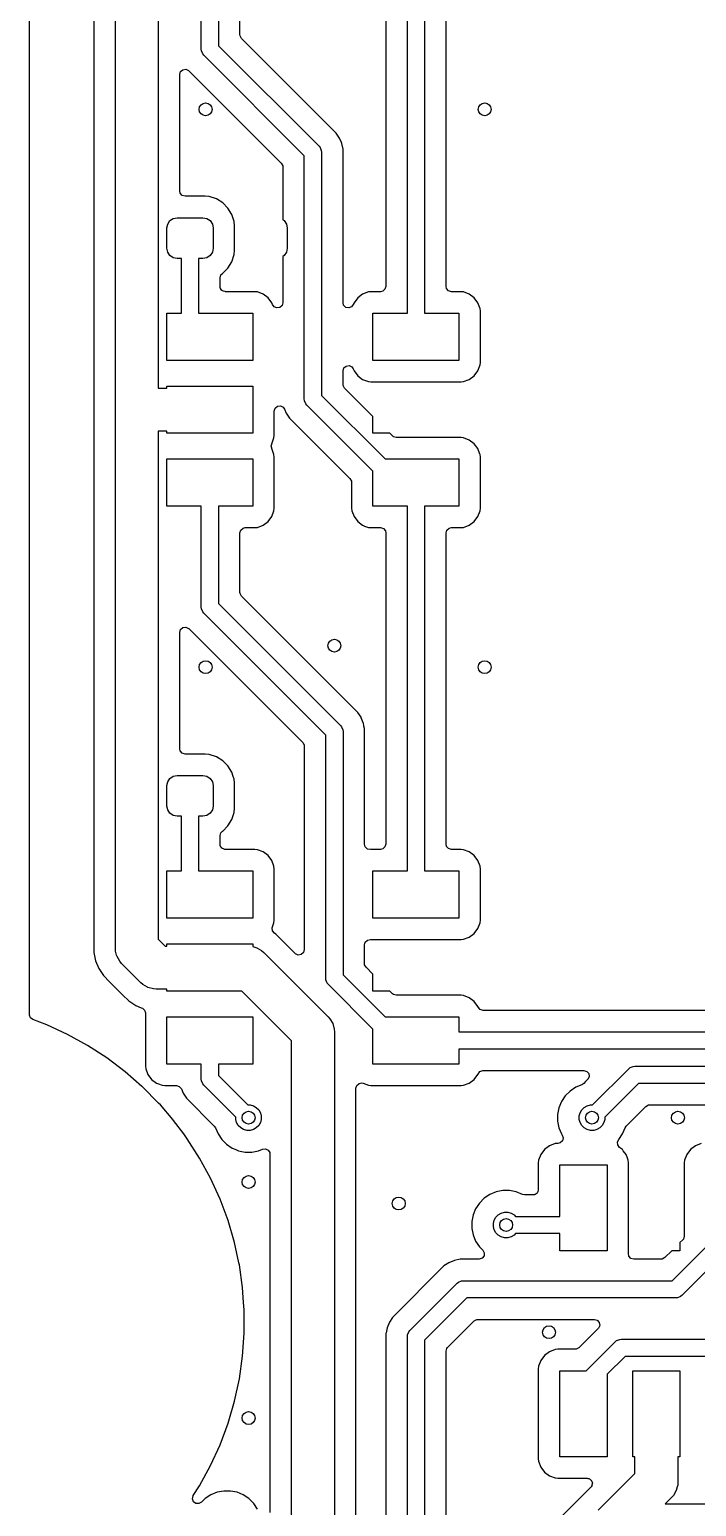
# Model space of a CAD drawing. Extents: x 4.07 to 6.96, y -6.23 to -1.21.
# Drawn here: x 4.071 to 4.682, y -3.821 to -2.466 of the extents above; entities that cross this region are included whole.
import ezdxf

# ---------------------------------------------------------------- set-up
doc = ezdxf.new("R2010")
doc.units = 0
doc.header["$MEASUREMENT"] = 0
doc.layers.add('BLACK', color=7, linetype='CONTINUOUS')

msp = doc.modelspace()

# ---------------------------------------------------------------- linework, layer by layer
at = {"layer": 'BLACK', "linetype": 'CONTINUOUS'}
for p, q in [((4.0709, -3.37), (4.0709, -1.2159)), ((4.1299, -2.2796), (4.1299, -2.8111)), ((4.1496, -2.815), (4.1496, -2.2835)), ((4.1889, -2.3031), (4.1889, -2.7953)), ((4.2283, -2.4843), (4.2283, -2.372)), ((4.2441, -2.372), (4.2441, -2.481)), ((4.4173, -2.7264), (4.4173, -2.372)), ((4.4331, -2.372), (4.4331, -2.7264)), ((4.2638, -2.4708), (4.2638, -2.3966)), ((4.3976, -2.3966), (4.3976, -2.7018)), ((4.4528, -2.5363), (4.4528, -2.3966)), ((4.2639, -2.4718), (4.2638, -2.4708)), ((4.2652, -2.4743), (4.2639, -2.4718)), ((4.3521, -2.5612), (4.2652, -2.4743)), ((4.2285, -2.4858), (4.2283, -2.4843)), ((4.2297, -2.4886), (4.2285, -2.4858)), ((4.2307, -2.4898), (4.2297, -2.4886)), ((4.3228, -2.582), (4.2307, -2.4898)), ((4.2441, -2.481), (4.3363, -2.5732)), ((4.2086, -2.5075), (4.2094, -2.5048)), ((4.2094, -2.5048), (4.2115, -2.503)), ((4.2115, -2.503), (4.2142, -2.5026)), ((4.2142, -2.5026), (4.2167, -2.5038)), ((4.2167, -2.5038), (4.217, -2.504)), ((4.217, -2.504), (4.3017, -2.5887)), ((4.2086, -2.6142), (4.2086, -2.5075)), ((4.4528, -2.7018), (4.4528, -2.5363)), ((4.3363, -2.5732), (4.3373, -2.5744)), ((4.3373, -2.5744), (4.3384, -2.5772)), ((4.354, -2.564), (4.3521, -2.5612)), ((4.3521, -2.5612), (4.3521, -2.5612)), ((4.3551, -2.5657), (4.354, -2.564)), ((4.3568, -2.5697), (4.3551, -2.5657)), ((4.3551, -2.5657), (4.3551, -2.5657)), ((4.3572, -2.5707), (4.3568, -2.5697)), ((4.3583, -2.576), (4.3572, -2.5707)), ((4.3572, -2.5707), (4.3572, -2.5707)), ((4.3572, -2.5707), (4.3572, -2.5707)), ((4.3228, -2.8051), (4.3228, -2.582)), ((4.3384, -2.5772), (4.3386, -2.5787)), ((4.3386, -2.5787), (4.3386, -2.8019)), ((4.3583, -2.7168), (4.3583, -2.576)), ((4.3017, -2.5887), (4.303, -2.5911)), ((4.303, -2.5911), (4.3031, -2.5922)), ((4.3031, -2.5922), (4.3031, -2.6407)), ((4.2091, -2.6162), (4.2086, -2.6142)), ((4.2109, -2.6183), (4.2091, -2.6162)), ((4.2135, -2.6191), (4.2109, -2.6183)), ((4.2318, -2.6191), (4.2135, -2.6191)), ((4.2357, -2.6195), (4.2318, -2.6191)), ((4.2318, -2.6191), (4.2318, -2.6191)), ((4.2422, -2.6216), (4.2357, -2.6195)), ((4.2357, -2.6195), (4.2357, -2.6195)), ((4.248, -2.6252), (4.2422, -2.6216)), ((4.2528, -2.63), (4.248, -2.6252)), ((4.1976, -2.6446), (4.1996, -2.6415)), ((4.1996, -2.6415), (4.2026, -2.6395)), ((4.2026, -2.6395), (4.2062, -2.6388)), ((4.2062, -2.6388), (4.2298, -2.6388)), ((4.2298, -2.6388), (4.2334, -2.6395)), ((4.2334, -2.6395), (4.2364, -2.6415)), ((4.2364, -2.6415), (4.2385, -2.6446)), ((4.2563, -2.6358), (4.2528, -2.63)), ((4.2585, -2.6422), (4.2563, -2.6358)), ((4.2589, -2.6462), (4.2585, -2.6422)), ((4.3031, -2.6407), (4.3043, -2.6415)), ((4.3043, -2.6415), (4.3064, -2.6446)), ((4.1969, -2.6481), (4.1976, -2.6446)), ((4.1969, -2.6668), (4.1969, -2.6481)), ((4.2385, -2.6446), (4.2392, -2.6481)), ((4.2392, -2.6481), (4.2392, -2.6668)), ((4.2589, -2.6688), (4.2589, -2.6462)), ((4.3064, -2.6446), (4.3071, -2.6481)), ((4.3071, -2.6481), (4.3071, -2.6668)), ((4.1976, -2.6704), (4.1969, -2.6668)), ((4.2392, -2.6668), (4.2385, -2.6704)), ((4.2585, -2.6727), (4.2589, -2.6688)), ((4.3071, -2.6668), (4.3064, -2.6704)), ((4.1996, -2.6734), (4.1976, -2.6704)), ((4.2026, -2.6755), (4.1996, -2.6734)), ((4.2062, -2.6762), (4.2026, -2.6755)), ((4.2101, -2.6762), (4.2062, -2.6762)), ((4.2101, -2.7264), (4.2101, -2.6762)), ((4.2298, -2.6762), (4.2259, -2.6762)), ((4.2259, -2.6762), (4.2259, -2.7264)), ((4.2334, -2.6755), (4.2298, -2.6762)), ((4.2364, -2.6734), (4.2334, -2.6755)), ((4.2385, -2.6704), (4.2364, -2.6734)), ((4.2528, -2.685), (4.2563, -2.6792)), ((4.2563, -2.6792), (4.2585, -2.6727)), ((4.3043, -2.6734), (4.3031, -2.6743)), ((4.3031, -2.6743), (4.3031, -2.7168)), ((4.3064, -2.6704), (4.3043, -2.6734)), ((4.2456, -2.694), (4.2464, -2.6913)), ((4.2456, -2.7018), (4.2456, -2.694)), ((4.2464, -2.6913), (4.2478, -2.69)), ((4.2477, -2.69), (4.2479, -2.6899)), ((4.2478, -2.69), (4.2477, -2.69)), ((4.2479, -2.6899), (4.2479, -2.6898)), ((4.2479, -2.6898), (4.248, -2.6898)), ((4.248, -2.6898), (4.2528, -2.685)), ((4.2458, -2.7032), (4.2456, -2.7018)), ((4.2459, -2.7034), (4.2458, -2.7032)), ((4.246, -2.7038), (4.2459, -2.7034)), ((4.2467, -2.7046), (4.246, -2.7038)), ((4.2473, -2.7055), (4.2467, -2.7046)), ((4.2476, -2.7056), (4.2473, -2.7055)), ((4.2478, -2.7059), (4.2476, -2.7056)), ((4.2488, -2.7062), (4.2478, -2.7059)), ((4.2498, -2.7066), (4.2488, -2.7062)), ((4.2501, -2.7066), (4.2498, -2.7066)), ((4.2505, -2.7067), (4.2501, -2.7066)), ((4.2775, -2.7067), (4.2505, -2.7067)), ((4.2798, -2.7069), (4.2775, -2.7067)), ((4.2775, -2.7067), (4.2775, -2.7067)), ((4.2775, -2.7067), (4.2775, -2.7067)), ((4.2775, -2.7067), (4.2775, -2.7067)), ((4.2851, -2.7089), (4.2798, -2.7069)), ((4.2798, -2.7069), (4.2798, -2.7069)), ((4.2897, -2.7123), (4.2851, -2.7089)), ((4.2851, -2.7089), (4.2851, -2.7089)), ((4.3763, -2.7089), (4.3718, -2.7123)), ((4.3816, -2.7069), (4.3763, -2.7089)), ((4.3763, -2.7089), (4.3763, -2.7089)), ((4.3839, -2.7067), (4.3816, -2.7069)), ((4.3927, -2.7067), (4.3839, -2.7067)), ((4.3839, -2.7067), (4.3839, -2.7067)), ((4.3948, -2.7062), (4.3927, -2.7067)), ((4.3968, -2.7044), (4.3948, -2.7062)), ((4.3976, -2.7018), (4.3968, -2.7044)), ((4.4532, -2.7038), (4.4528, -2.7018)), ((4.455, -2.7059), (4.4532, -2.7038)), ((4.4577, -2.7067), (4.455, -2.7059)), ((4.4665, -2.7067), (4.4577, -2.7067)), ((4.4688, -2.7069), (4.4665, -2.7067)), ((4.4665, -2.7067), (4.4665, -2.7067)), ((4.4665, -2.7067), (4.4665, -2.7067)), ((4.4665, -2.7067), (4.4665, -2.7067)), ((4.4741, -2.7089), (4.4688, -2.7069)), ((4.4688, -2.7069), (4.4688, -2.7069)), ((4.4786, -2.7123), (4.4741, -2.7089)), ((4.4741, -2.7089), (4.4741, -2.7089)), ((4.2931, -2.7168), (4.2897, -2.7123)), ((4.2897, -2.7123), (4.2897, -2.7123)), ((4.2937, -2.7185), (4.2931, -2.7168)), ((4.2931, -2.7168), (4.2931, -2.7168)), ((4.2951, -2.7205), (4.2937, -2.7185)), ((4.2976, -2.7216), (4.2951, -2.7205)), ((4.3003, -2.7212), (4.2976, -2.7216)), ((4.3024, -2.7194), (4.3003, -2.7212)), ((4.3031, -2.7168), (4.3024, -2.7194)), ((4.3589, -2.7191), (4.3583, -2.7168)), ((4.3608, -2.7211), (4.3589, -2.7191)), ((4.3635, -2.7216), (4.3608, -2.7211)), ((4.3661, -2.7207), (4.3635, -2.7216)), ((4.3677, -2.7185), (4.3661, -2.7207)), ((4.3684, -2.7168), (4.3677, -2.7185)), ((4.3718, -2.7123), (4.3684, -2.7168)), ((4.3684, -2.7168), (4.3684, -2.7168)), ((4.3718, -2.7123), (4.3718, -2.7123)), ((4.482, -2.7168), (4.4786, -2.7123)), ((4.4786, -2.7123), (4.4786, -2.7123)), ((4.4838, -2.7216), (4.482, -2.7168)), ((4.482, -2.7168), (4.482, -2.7168)), ((4.484, -2.7221), (4.4838, -2.7216)), ((4.4843, -2.7245), (4.484, -2.7221)), ((4.1969, -2.7697), (4.1969, -2.7264)), ((4.1969, -2.7264), (4.2101, -2.7264)), ((4.2259, -2.7264), (4.2756, -2.7264)), ((4.2756, -2.7264), (4.2756, -2.7697)), ((4.3858, -2.7697), (4.3858, -2.7264)), ((4.3858, -2.7264), (4.4173, -2.7264)), ((4.4331, -2.7264), (4.4646, -2.7264)), ((4.4646, -2.7264), (4.4646, -2.7697)), ((4.4843, -2.7716), (4.4843, -2.7245)), ((4.2756, -2.7697), (4.1969, -2.7697)), ((4.3583, -2.7793), (4.3591, -2.7767)), ((4.3591, -2.7767), (4.3611, -2.7749)), ((4.3611, -2.7749), (4.3639, -2.7745)), ((4.3639, -2.7745), (4.3664, -2.7756)), ((4.3664, -2.7756), (4.3677, -2.7776)), ((4.3677, -2.7776), (4.3684, -2.7792)), ((4.4646, -2.7697), (4.3858, -2.7697)), ((4.482, -2.7792), (4.484, -2.7739)), ((4.484, -2.7739), (4.4843, -2.7716)), ((4.3583, -2.7917), (4.3583, -2.7793)), ((4.3684, -2.7792), (4.3684, -2.7792)), ((4.3684, -2.7792), (4.3718, -2.7838)), ((4.3718, -2.7838), (4.3718, -2.7838)), ((4.3718, -2.7838), (4.3763, -2.7872)), ((4.3763, -2.7872), (4.3763, -2.7872)), ((4.3763, -2.7872), (4.3816, -2.7891)), ((4.3816, -2.7891), (4.3816, -2.7891)), ((4.3816, -2.7891), (4.3819, -2.7892)), ((4.3819, -2.7892), (4.3839, -2.7894)), ((4.3839, -2.7894), (4.4665, -2.7894)), ((4.4665, -2.7894), (4.4688, -2.7891)), ((4.4688, -2.7891), (4.4741, -2.7872)), ((4.4741, -2.7872), (4.4786, -2.7838)), ((4.4786, -2.7838), (4.482, -2.7792)), ((4.1889, -2.7953), (4.1969, -2.7953)), ((4.1969, -2.7953), (4.1969, -2.7933)), ((4.1969, -2.7933), (4.2756, -2.7933)), ((4.2756, -2.7933), (4.2756, -2.8366)), ((4.3386, -2.8019), (4.397, -2.8602)), ((4.3584, -2.7927), (4.3583, -2.7917)), ((4.3597, -2.7951), (4.3584, -2.7927)), ((4.3858, -2.8212), (4.3597, -2.7951)), ((4.1299, -2.8111), (4.1299, -3.313)), ((4.1496, -3.3091), (4.1496, -2.815)), ((4.2953, -2.8162), (4.2961, -2.8136)), ((4.2953, -2.8385), (4.2953, -2.8162)), ((4.2961, -2.8136), (4.2981, -2.8118)), ((4.2981, -2.8118), (4.3009, -2.8114)), ((4.3009, -2.8114), (4.3034, -2.8125)), ((4.3034, -2.8125), (4.3047, -2.8144)), ((4.3047, -2.8144), (4.3063, -2.8182)), ((4.3063, -2.8182), (4.3093, -2.8227)), ((4.323, -2.8067), (4.3228, -2.8051)), ((4.3242, -2.8095), (4.323, -2.8067)), ((4.3251, -2.8107), (4.3242, -2.8095)), ((4.3858, -2.8714), (4.3251, -2.8107)), ((4.3093, -2.8227), (4.3093, -2.8227)), ((4.3093, -2.8227), (4.3647, -2.8781)), ((4.3858, -2.8366), (4.3858, -2.8212)), ((4.1969, -2.8346), (4.1889, -2.8346)), ((4.1889, -2.8346), (4.1889, -3.3009)), ((4.1969, -2.8366), (4.1969, -2.8346)), ((4.2756, -2.8366), (4.1969, -2.8366)), ((4.2931, -2.8462), (4.295, -2.8408)), ((4.295, -2.8408), (4.2953, -2.8385)), ((4.4012, -2.8366), (4.3858, -2.8366)), ((4.4037, -2.8391), (4.4012, -2.8366)), ((4.4045, -2.8398), (4.4037, -2.8391)), ((4.4071, -2.8405), (4.4045, -2.8398)), ((4.4665, -2.8405), (4.4071, -2.8405)), ((4.4688, -2.8408), (4.4665, -2.8405)), ((4.4665, -2.8405), (4.4665, -2.8405)), ((4.4665, -2.8405), (4.4665, -2.8405)), ((4.4665, -2.8405), (4.4665, -2.8405)), ((4.4741, -2.8428), (4.4688, -2.8408)), ((4.4688, -2.8408), (4.4688, -2.8408)), ((4.4786, -2.8462), (4.4741, -2.8428)), ((4.4741, -2.8428), (4.4741, -2.8428)), ((4.2925, -2.8481), (4.293, -2.8465)), ((4.293, -2.8503), (4.2925, -2.8481)), ((4.2929, -2.8465), (4.2931, -2.8462)), ((4.293, -2.8465), (4.2929, -2.8465)), ((4.2929, -2.8504), (4.293, -2.8503)), ((4.2931, -2.8507), (4.2929, -2.8504)), ((4.2931, -2.8462), (4.2931, -2.8462)), ((4.295, -2.856), (4.2931, -2.8507)), ((4.2931, -2.8507), (4.2931, -2.8507)), ((4.2953, -2.8584), (4.295, -2.856)), ((4.2953, -2.9054), (4.2953, -2.8584)), ((4.482, -2.8507), (4.4786, -2.8462)), ((4.4786, -2.8462), (4.4786, -2.8462)), ((4.4839, -2.8558), (4.482, -2.8507)), ((4.482, -2.8507), (4.482, -2.8507)), ((4.484, -2.856), (4.4839, -2.8558)), ((4.4843, -2.8584), (4.484, -2.856)), ((4.4843, -2.9054), (4.4843, -2.8584)), ((4.1969, -2.9035), (4.1969, -2.8602)), ((4.1969, -2.8602), (4.2756, -2.8602)), ((4.2756, -2.8602), (4.2756, -2.9035)), ((4.3858, -2.9035), (4.3858, -2.8714)), ((4.397, -2.8602), (4.4646, -2.8602)), ((4.4646, -2.8602), (4.4646, -2.9035)), ((4.3647, -2.8781), (4.366, -2.8805)), ((4.366, -2.8805), (4.3661, -2.8816)), ((4.3661, -2.8816), (4.3661, -2.9054)), ((4.2283, -2.9035), (4.1969, -2.9035)), ((4.2283, -2.9961), (4.2283, -2.9035)), ((4.2756, -2.9035), (4.2441, -2.9035)), ((4.2441, -2.9035), (4.2441, -2.9928)), ((4.2897, -2.9176), (4.2931, -2.9131)), ((4.2931, -2.9131), (4.295, -2.9078)), ((4.295, -2.9078), (4.2953, -2.9054)), ((4.3661, -2.9054), (4.3661, -2.9054)), ((4.3661, -2.9054), (4.3664, -2.9078)), ((4.3664, -2.9078), (4.3684, -2.9131)), ((4.3684, -2.9131), (4.3684, -2.9131)), ((4.3684, -2.9131), (4.3718, -2.9176)), ((4.4173, -2.9035), (4.3858, -2.9035)), ((4.4173, -3.2382), (4.4173, -2.9035)), ((4.4646, -2.9035), (4.4331, -2.9035)), ((4.4331, -2.9035), (4.4331, -3.2382)), ((4.4786, -2.9176), (4.482, -2.9131)), ((4.482, -2.9131), (4.484, -2.9078)), ((4.484, -2.9078), (4.4843, -2.9054)), ((4.2638, -2.9281), (4.2646, -2.9255)), ((4.2646, -2.9255), (4.2667, -2.9237)), ((4.2667, -2.9237), (4.2687, -2.9232)), ((4.2687, -2.9232), (4.2775, -2.9232)), ((4.2775, -2.9232), (4.2798, -2.923)), ((4.2775, -2.9232), (4.2775, -2.9232)), ((4.2798, -2.923), (4.2851, -2.921)), ((4.2851, -2.921), (4.2897, -2.9176)), ((4.3718, -2.9176), (4.3718, -2.9176)), ((4.3718, -2.9176), (4.3763, -2.921)), ((4.3763, -2.921), (4.3763, -2.921)), ((4.3763, -2.921), (4.3781, -2.9217)), ((4.3781, -2.9217), (4.3816, -2.923)), ((4.3816, -2.923), (4.3839, -2.9232)), ((4.3839, -2.9232), (4.3927, -2.9232)), ((4.3927, -2.9232), (4.3954, -2.924)), ((4.3954, -2.924), (4.3972, -2.9261)), ((4.3972, -2.9261), (4.3976, -2.9281)), ((4.4528, -2.9281), (4.4536, -2.9255)), ((4.4536, -2.9255), (4.4556, -2.9237)), ((4.4556, -2.9237), (4.4577, -2.9232)), ((4.4577, -2.9232), (4.4665, -2.9232)), ((4.4665, -2.9232), (4.4688, -2.923)), ((4.4665, -2.9232), (4.4665, -2.9232)), ((4.4688, -2.923), (4.4741, -2.921)), ((4.4741, -2.921), (4.4786, -2.9176)), ((4.2638, -2.9826), (4.2638, -2.9281)), ((4.3976, -2.9281), (4.3976, -3.2136)), ((4.4528, -3.2136), (4.4528, -2.9281)), ((4.2441, -2.9928), (4.356, -3.1047)), ((4.2639, -2.9837), (4.2638, -2.9826)), ((4.2652, -2.9861), (4.2639, -2.9837)), ((4.368, -3.0888), (4.2652, -2.9861)), ((4.2285, -2.9976), (4.2283, -2.9961)), ((4.2297, -3.0004), (4.2285, -2.9976)), ((4.2307, -3.0016), (4.2297, -3.0004)), ((4.3425, -3.1135), (4.2307, -3.0016)), ((4.2086, -3.0193), (4.2094, -3.0166)), ((4.2086, -3.126), (4.2086, -3.0193)), ((4.2094, -3.0166), (4.2115, -3.0148)), ((4.2115, -3.0148), (4.2142, -3.0144)), ((4.2142, -3.0144), (4.2167, -3.0156)), ((4.2167, -3.0156), (4.217, -3.0158)), ((4.217, -3.0158), (4.3214, -3.1202)), ((4.3701, -3.0909), (4.368, -3.0888)), ((4.3718, -3.0927), (4.3701, -3.0909)), ((4.3719, -3.0928), (4.3718, -3.0927)), ((4.3748, -3.0972), (4.3719, -3.0928)), ((4.375, -3.0976), (4.3748, -3.0972)), ((4.3769, -3.1022), (4.375, -3.0976)), ((4.377, -3.1024), (4.3769, -3.1022)), ((4.3775, -3.1052), (4.377, -3.1024)), ((4.3425, -3.3366), (4.3425, -3.1135)), ((4.356, -3.1047), (4.3569, -3.1059)), ((4.3569, -3.1059), (4.3581, -3.1087)), ((4.3581, -3.1087), (4.3583, -3.1102)), ((4.3583, -3.1102), (4.3583, -3.3334)), ((4.378, -3.1075), (4.3775, -3.1052)), ((4.378, -3.2137), (4.378, -3.1075)), ((4.2091, -3.128), (4.2086, -3.126)), ((4.2109, -3.1301), (4.2091, -3.128)), ((4.2135, -3.1309), (4.2109, -3.1301)), ((4.3214, -3.1202), (4.3227, -3.1226)), ((4.3227, -3.1226), (4.3228, -3.1237)), ((4.3228, -3.1237), (4.3228, -3.3104)), ((4.2318, -3.1309), (4.2135, -3.1309)), ((4.2357, -3.1313), (4.2318, -3.1309)), ((4.2318, -3.1309), (4.2318, -3.1309)), ((4.2422, -3.1334), (4.2357, -3.1313)), ((4.2357, -3.1313), (4.2357, -3.1313)), ((4.248, -3.137), (4.2422, -3.1334)), ((4.2528, -3.1418), (4.248, -3.137)), ((4.2563, -3.1476), (4.2528, -3.1418)), ((4.1969, -3.1599), (4.1976, -3.1564)), ((4.1976, -3.1564), (4.1996, -3.1533)), ((4.1996, -3.1533), (4.2026, -3.1513)), ((4.2026, -3.1513), (4.2062, -3.1506)), ((4.2062, -3.1506), (4.2298, -3.1506)), ((4.2298, -3.1506), (4.2334, -3.1513)), ((4.2334, -3.1513), (4.2364, -3.1533)), ((4.2364, -3.1533), (4.2385, -3.1564)), ((4.2385, -3.1564), (4.2392, -3.1599)), ((4.2577, -3.1516), (4.2563, -3.1476)), ((4.2585, -3.154), (4.2577, -3.1516)), ((4.2588, -3.1574), (4.2585, -3.154)), ((4.1969, -3.1786), (4.1969, -3.1599)), ((4.2392, -3.1599), (4.2392, -3.1786)), ((4.2589, -3.158), (4.2588, -3.1574)), ((4.2589, -3.1806), (4.2589, -3.158)), ((4.1976, -3.1822), (4.1969, -3.1786)), ((4.1996, -3.1853), (4.1976, -3.1822)), ((4.2385, -3.1822), (4.2364, -3.1853)), ((4.2392, -3.1786), (4.2385, -3.1822)), ((4.2585, -3.1846), (4.2589, -3.1806)), ((4.2026, -3.1873), (4.1996, -3.1853)), ((4.2062, -3.188), (4.2026, -3.1873)), ((4.2101, -3.188), (4.2062, -3.188)), ((4.2101, -3.2382), (4.2101, -3.188)), ((4.2298, -3.188), (4.2259, -3.188)), ((4.2259, -3.188), (4.2259, -3.2382)), ((4.2334, -3.1873), (4.2298, -3.188)), ((4.2364, -3.1853), (4.2334, -3.1873)), ((4.248, -3.2016), (4.2528, -3.1968)), ((4.2528, -3.1968), (4.2563, -3.191)), ((4.2563, -3.191), (4.2585, -3.1846)), ((4.2456, -3.2058), (4.2464, -3.2031)), ((4.2456, -3.2136), (4.2456, -3.2058)), ((4.2464, -3.2031), (4.2478, -3.2018)), ((4.2477, -3.2018), (4.2479, -3.2017)), ((4.2478, -3.2018), (4.2477, -3.2018)), ((4.2479, -3.2017), (4.2479, -3.2016)), ((4.2479, -3.2016), (4.248, -3.2016)), ((4.2458, -3.215), (4.2456, -3.2136)), ((4.2459, -3.2152), (4.2458, -3.215)), ((4.246, -3.2156), (4.2459, -3.2152)), ((4.2467, -3.2164), (4.246, -3.2156)), ((4.2473, -3.2173), (4.2467, -3.2164)), ((4.2476, -3.2174), (4.2473, -3.2173)), ((4.2478, -3.2177), (4.2476, -3.2174)), ((4.2488, -3.218), (4.2478, -3.2177)), ((4.2498, -3.2184), (4.2488, -3.218)), ((4.2501, -3.2184), (4.2498, -3.2184)), ((4.2505, -3.2185), (4.2501, -3.2184)), ((4.2775, -3.2185), (4.2505, -3.2185)), ((4.2798, -3.2187), (4.2775, -3.2185)), ((4.2775, -3.2185), (4.2775, -3.2185)), ((4.2775, -3.2185), (4.2775, -3.2185)), ((4.2775, -3.2185), (4.2775, -3.2185)), ((4.2851, -3.2207), (4.2798, -3.2187)), ((4.2798, -3.2187), (4.2798, -3.2187)), ((4.2897, -3.2241), (4.2851, -3.2207)), ((4.2851, -3.2207), (4.2851, -3.2207)), ((4.2931, -3.2286), (4.2897, -3.2241)), ((4.2897, -3.2241), (4.2897, -3.2241)), ((4.3787, -3.2162), (4.378, -3.2137)), ((4.3807, -3.2181), (4.3787, -3.2162)), ((4.3834, -3.2185), (4.3807, -3.2181)), ((4.3839, -3.2185), (4.3834, -3.2185)), ((4.3927, -3.2185), (4.3839, -3.2185)), ((4.3839, -3.2185), (4.3839, -3.2185)), ((4.3948, -3.218), (4.3927, -3.2185)), ((4.3968, -3.2162), (4.3948, -3.218)), ((4.3976, -3.2136), (4.3968, -3.2162)), ((4.4532, -3.2156), (4.4528, -3.2136)), ((4.455, -3.2177), (4.4532, -3.2156)), ((4.4577, -3.2185), (4.455, -3.2177)), ((4.4665, -3.2185), (4.4577, -3.2185)), ((4.4688, -3.2187), (4.4665, -3.2185)), ((4.4665, -3.2185), (4.4665, -3.2185)), ((4.4665, -3.2185), (4.4665, -3.2185)), ((4.4665, -3.2185), (4.4665, -3.2185)), ((4.4741, -3.2207), (4.4688, -3.2187)), ((4.4688, -3.2187), (4.4688, -3.2187)), ((4.4786, -3.2241), (4.4741, -3.2207)), ((4.4741, -3.2207), (4.4741, -3.2207)), ((4.482, -3.2286), (4.4786, -3.2241)), ((4.4786, -3.2241), (4.4786, -3.2241)), ((4.1969, -3.2815), (4.1969, -3.2382)), ((4.1969, -3.2382), (4.2101, -3.2382)), ((4.2259, -3.2382), (4.2756, -3.2382)), ((4.2756, -3.2382), (4.2756, -3.2815)), ((4.295, -3.2338), (4.2931, -3.2286)), ((4.2931, -3.2286), (4.2931, -3.2286)), ((4.295, -3.234), (4.295, -3.2338)), ((4.2953, -3.2363), (4.295, -3.234)), ((4.2953, -3.2834), (4.2953, -3.2363)), ((4.3858, -3.2815), (4.3858, -3.2382)), ((4.3858, -3.2382), (4.4173, -3.2382)), ((4.4331, -3.2382), (4.4646, -3.2382)), ((4.4646, -3.2382), (4.4646, -3.2815)), ((4.484, -3.2338), (4.482, -3.2286)), ((4.482, -3.2286), (4.482, -3.2286)), ((4.484, -3.234), (4.484, -3.2338)), ((4.4843, -3.2363), (4.484, -3.234)), ((4.4843, -3.2834), (4.4843, -3.2363)), ((4.2756, -3.2815), (4.1969, -3.2815)), ((4.2934, -3.2905), (4.2936, -3.2896)), ((4.2937, -3.2932), (4.2934, -3.2905)), ((4.2936, -3.2896), (4.295, -3.2857)), ((4.295, -3.2857), (4.2953, -3.2834)), ((4.4646, -3.2815), (4.3858, -3.2815)), ((4.4786, -3.2956), (4.482, -3.291)), ((4.482, -3.291), (4.484, -3.2857)), ((4.484, -3.2857), (4.4843, -3.2834)), ((4.1889, -3.3009), (4.1951, -3.3071)), ((4.1969, -3.3071), (4.1969, -3.3051)), ((4.1969, -3.3051), (4.2756, -3.3051)), ((4.2756, -3.3051), (4.2756, -3.3076)), ((4.2955, -3.2953), (4.2937, -3.2932)), ((4.2968, -3.2962), (4.2955, -3.2953)), ((4.3022, -3.3017), (4.2968, -3.2962)), ((4.2968, -3.2962), (4.2968, -3.2962)), ((4.2968, -3.2962), (4.2968, -3.2962)), ((4.3025, -3.3019), (4.3022, -3.3017)), ((4.3022, -3.3017), (4.3022, -3.3017)), ((4.3145, -3.3139), (4.3025, -3.3019)), ((4.3025, -3.3019), (4.3025, -3.3019)), ((4.3025, -3.3019), (4.3025, -3.3019)), ((4.378, -3.306), (4.3787, -3.3034)), ((4.378, -3.3232), (4.378, -3.306)), ((4.3787, -3.3034), (4.3808, -3.3016)), ((4.3808, -3.3016), (4.3834, -3.3011)), ((4.3834, -3.3011), (4.3839, -3.3012)), ((4.3839, -3.3012), (4.4665, -3.3012)), ((4.4665, -3.3012), (4.4688, -3.3009)), ((4.4688, -3.3009), (4.4741, -3.299)), ((4.4741, -3.299), (4.4786, -3.2956)), ((4.1299, -3.313), (4.1299, -3.313)), ((4.1299, -3.313), (4.1299, -3.313)), ((4.1299, -3.313), (4.1314, -3.3206)), ((4.1497, -3.3117), (4.1496, -3.3091)), ((4.1507, -3.3153), (4.1497, -3.3117)), ((4.1497, -3.3117), (4.1497, -3.3117)), ((4.1511, -3.3166), (4.1507, -3.3153)), ((4.1536, -3.3211), (4.1511, -3.3166)), ((4.1951, -3.3071), (4.1969, -3.3071)), ((4.2756, -3.3076), (4.2792, -3.3086)), ((4.2792, -3.3086), (4.2836, -3.3112)), ((4.2836, -3.3112), (4.2836, -3.3112)), ((4.2836, -3.3112), (4.2856, -3.3129)), ((4.2856, -3.3129), (4.3446, -3.3719)), ((4.3147, -3.3141), (4.3145, -3.3139)), ((4.3172, -3.3153), (4.3147, -3.3141)), ((4.32, -3.3149), (4.3172, -3.3153)), ((4.322, -3.3131), (4.32, -3.3149)), ((4.3228, -3.3104), (4.322, -3.3131)), ((4.1314, -3.3206), (4.1314, -3.3206)), ((4.1314, -3.3206), (4.1343, -3.3278)), ((4.1343, -3.3278), (4.1343, -3.3278)), ((4.1343, -3.3278), (4.1387, -3.3342)), ((4.1553, -3.323), (4.1536, -3.3211)), ((4.1536, -3.3211), (4.1536, -3.3211)), ((4.173, -3.3407), (4.1553, -3.323)), ((4.3583, -3.3334), (4.397, -3.372)), ((4.3781, -3.3242), (4.378, -3.3232)), ((4.3794, -3.3266), (4.3781, -3.3242)), ((4.3858, -3.333), (4.3794, -3.3266)), ((4.3858, -3.3484), (4.3858, -3.333)), ((4.1387, -3.3342), (4.1387, -3.3342)), ((4.1387, -3.3342), (4.1443, -3.3399)), ((4.1443, -3.3399), (4.1443, -3.3399)), ((4.1443, -3.3399), (4.1562, -3.3518)), ((4.1749, -3.3424), (4.173, -3.3407)), ((4.1789, -3.3447), (4.1749, -3.3424)), ((4.1749, -3.3424), (4.1749, -3.3424)), ((4.1794, -3.345), (4.1789, -3.3447)), ((4.1844, -3.3463), (4.1794, -3.345)), ((4.1869, -3.3465), (4.1844, -3.3463)), ((4.1844, -3.3463), (4.1844, -3.3463)), ((4.1969, -3.3465), (4.1869, -3.3465)), ((4.1969, -3.3484), (4.1969, -3.3465)), ((4.3427, -3.3382), (4.3425, -3.3366)), ((4.3438, -3.341), (4.3427, -3.3382)), ((4.3448, -3.3422), (4.3438, -3.341)), ((4.3858, -3.3832), (4.3448, -3.3422)), ((4.1562, -3.3518), (4.1562, -3.3518)), ((4.1562, -3.3518), (4.1618, -3.3574)), ((4.1618, -3.3574), (4.1618, -3.3574)), ((4.1618, -3.3574), (4.1683, -3.3617)), ((4.2655, -3.3484), (4.1969, -3.3484)), ((4.311, -3.394), (4.2655, -3.3484)), ((4.4012, -3.3484), (4.3858, -3.3484)), ((4.4037, -3.3509), (4.4012, -3.3484)), ((4.4045, -3.3516), (4.4037, -3.3509)), ((4.4071, -3.3523), (4.4045, -3.3516)), ((4.4665, -3.3523), (4.4071, -3.3523)), ((4.4688, -3.3526), (4.4665, -3.3523)), ((4.4665, -3.3523), (4.4665, -3.3523)), ((4.4665, -3.3523), (4.4665, -3.3523)), ((4.4665, -3.3523), (4.4665, -3.3523)), ((4.4741, -3.3546), (4.4688, -3.3526)), ((4.4688, -3.3526), (4.4688, -3.3526)), ((4.4786, -3.358), (4.4741, -3.3546)), ((4.4741, -3.3546), (4.4741, -3.3546)), ((4.482, -3.3625), (4.4786, -3.358)), ((4.4786, -3.358), (4.4786, -3.358)), ((4.0709, -3.3704), (4.0709, -3.37)), ((4.0718, -3.373), (4.0709, -3.3704)), ((4.074, -3.3746), (4.0718, -3.373)), ((4.1683, -3.3617), (4.1683, -3.3617)), ((4.1683, -3.3617), (4.1733, -3.3638)), ((4.1733, -3.3638), (4.1733, -3.3638)), ((4.1733, -3.3638), (4.1733, -3.3638)), ((4.1733, -3.3638), (4.1743, -3.3642)), ((4.1743, -3.3642), (4.1764, -3.3659)), ((4.1764, -3.3659), (4.1773, -3.3685)), ((4.1772, -3.3692), (4.1771, -3.3702)), ((4.1771, -3.3702), (4.1771, -3.3702)), ((4.1771, -3.3702), (4.1771, -3.4172)), ((4.1773, -3.3685), (4.1772, -3.3692)), ((4.1969, -3.4154), (4.1969, -3.372)), ((4.1969, -3.372), (4.2756, -3.372)), ((4.2756, -3.372), (4.2756, -3.4154)), ((4.3446, -3.3719), (4.3463, -3.3738)), ((4.3463, -3.3738), (4.3463, -3.3738)), ((4.3463, -3.3738), (4.3489, -3.3783)), ((4.397, -3.372), (4.4646, -3.372)), ((4.4646, -3.372), (4.4646, -3.3858)), ((4.4822, -3.3629), (4.482, -3.3625)), ((4.482, -3.3625), (4.482, -3.3625)), ((4.482, -3.3625), (4.482, -3.3625)), ((4.4823, -3.3633), (4.4822, -3.3629)), ((4.4841, -3.3653), (4.4823, -3.3633)), ((4.4868, -3.3661), (4.4841, -3.3653)), ((6.1171, -3.3661), (4.4868, -3.3661)), ((4.0866, -3.3793), (4.074, -3.3746)), ((4.1056, -3.3881), (4.0866, -3.3793)), ((4.0866, -3.3793), (4.0866, -3.3793)), ((4.3489, -3.3783), (4.3502, -3.3833)), ((4.3502, -3.3833), (4.3502, -3.3833)), ((4.3502, -3.3833), (4.3504, -3.3858)), ((4.3504, -3.3858), (4.3504, -3.923)), ((4.3858, -3.4154), (4.3858, -3.3832)), ((4.4646, -3.3858), (6.1252, -3.3858)), ((4.1241, -3.3983), (4.1056, -3.3881)), ((4.1056, -3.3881), (4.1056, -3.3881)), ((4.1417, -3.4097), (4.1241, -3.3983)), ((4.1241, -3.3983), (4.1241, -3.3983)), ((4.311, -3.9312), (4.311, -3.394)), ((4.1585, -3.4224), (4.1417, -3.4097)), ((4.1417, -3.4097), (4.1417, -3.4097)), ((4.1417, -3.4097), (4.1417, -3.4097)), ((6.1252, -3.4016), (4.4646, -3.4016)), ((4.4646, -3.4016), (4.4646, -3.4154)), ((4.1739, -3.4358), (4.1585, -3.4224)), ((4.1771, -3.4172), (4.1771, -3.4172)), ((4.1771, -3.4172), (4.1774, -3.4196)), ((4.1774, -3.4196), (4.1794, -3.4249)), ((4.1794, -3.4249), (4.1794, -3.4249)), ((4.1794, -3.4249), (4.1828, -3.4294)), ((4.2283, -3.4154), (4.1969, -3.4154)), ((4.2283, -3.4291), (4.2283, -3.4154)), ((4.2756, -3.4154), (4.2441, -3.4154)), ((4.2441, -3.4154), (4.2441, -3.4259)), ((4.2441, -3.4259), (4.2711, -3.4529)), ((4.4646, -3.4154), (4.3858, -3.4154)), ((4.4786, -3.4294), (4.482, -3.4249)), ((4.482, -3.4249), (4.4822, -3.4245)), ((4.4822, -3.4245), (4.4839, -3.4223)), ((4.4839, -3.4223), (4.4864, -3.4213)), ((4.4864, -3.4213), (4.4868, -3.4213)), ((4.4868, -3.4213), (4.5791, -3.4213)), ((4.5791, -3.4213), (4.5818, -3.4221)), ((4.5818, -3.4221), (4.5836, -3.4241)), ((4.5839, -3.4269), (4.5828, -3.4294)), ((4.5836, -3.4241), (4.5839, -3.4269)), ((4.5872, -3.4529), (4.6204, -3.4196)), ((4.6204, -3.4196), (4.6216, -3.4186)), ((4.6216, -3.4186), (4.6244, -3.4175)), ((4.6244, -3.4175), (4.626, -3.4173)), ((4.626, -3.4173), (6.0236, -3.4173)), ((4.1744, -3.4362), (4.1739, -3.4358)), ((4.1892, -3.4511), (4.1744, -3.4362)), ((4.1744, -3.4362), (4.1744, -3.4362)), ((4.1828, -3.4294), (4.1828, -3.4294)), ((4.1828, -3.4294), (4.1873, -3.4328)), ((4.1873, -3.4328), (4.1873, -3.4328)), ((4.1873, -3.4328), (4.1891, -3.4335)), ((4.1891, -3.4335), (4.1926, -3.4348)), ((4.1926, -3.4348), (4.195, -3.4351)), ((4.195, -3.4351), (4.2056, -3.4351)), ((4.2056, -3.4351), (4.2082, -3.4358)), ((4.2082, -3.4358), (4.21, -3.4379)), ((4.21, -3.4379), (4.2101, -3.4381)), ((4.2101, -3.4381), (4.2118, -3.4422)), ((4.2285, -3.4307), (4.2283, -3.4291)), ((4.2297, -3.4335), (4.2285, -3.4307)), ((4.2307, -3.4347), (4.2297, -3.4335)), ((4.2599, -3.464), (4.2307, -3.4347)), ((4.3701, -3.4375), (4.3709, -3.4349)), ((4.3701, -3.8656), (4.3701, -3.4375)), ((4.3709, -3.4349), (4.373, -3.4331)), ((4.373, -3.4331), (4.3757, -3.4327)), ((4.3757, -3.4327), (4.3767, -3.433)), ((4.3767, -3.433), (4.3816, -3.4348)), ((4.3816, -3.4348), (4.3816, -3.4348)), ((4.3816, -3.4348), (4.3819, -3.4348)), ((4.3819, -3.4348), (4.3839, -3.4351)), ((4.3839, -3.4351), (4.4665, -3.4351)), ((4.4665, -3.4351), (4.4688, -3.4348)), ((4.4688, -3.4348), (4.4741, -3.4328)), ((4.4741, -3.4328), (4.4786, -3.4294)), ((4.5665, -3.4401), (4.5621, -3.4445)), ((4.5717, -3.4366), (4.5665, -3.4401)), ((4.5665, -3.4401), (4.5665, -3.4401)), ((4.5774, -3.4343), (4.5717, -3.4366)), ((4.5717, -3.4366), (4.5717, -3.4366)), ((4.579, -3.4332), (4.5774, -3.4343)), ((4.5806, -3.4315), (4.579, -3.4332)), ((4.5826, -3.4296), (4.5806, -3.4315)), ((4.5828, -3.4294), (4.5826, -3.4296)), ((4.6292, -3.4331), (4.5983, -3.464)), ((6.0204, -3.4331), (4.6292, -3.4331)), ((4.1908, -3.4529), (4.1892, -3.4511)), ((4.2022, -3.4661), (4.1908, -3.4529)), ((4.2118, -3.4422), (4.2148, -3.4467)), ((4.2148, -3.4467), (4.2148, -3.4467)), ((4.2148, -3.4467), (4.2403, -3.4722)), ((4.2711, -3.4529), (4.2732, -3.4529)), ((4.2732, -3.4529), (4.2762, -3.4537)), ((4.2762, -3.4537), (4.2788, -3.4552)), ((4.2788, -3.4552), (4.281, -3.4574)), ((4.5563, -3.4554), (4.5551, -3.4615)), ((4.5587, -3.4496), (4.5563, -3.4554)), ((4.5563, -3.4554), (4.5563, -3.4554)), ((4.5621, -3.4445), (4.5587, -3.4496)), ((4.5587, -3.4496), (4.5587, -3.4496)), ((4.5621, -3.4445), (4.5621, -3.4445)), ((4.5772, -3.4574), (4.5794, -3.4552)), ((4.5794, -3.4552), (4.5821, -3.4537)), ((4.5821, -3.4537), (4.5851, -3.4529)), ((4.5851, -3.4529), (4.5872, -3.4529)), ((4.618, -3.4722), (4.636, -3.4542)), ((4.636, -3.4542), (4.6384, -3.4529)), ((4.6384, -3.4529), (4.6394, -3.4528)), ((4.6394, -3.4528), (6.0102, -3.4528)), ((4.2029, -3.467), (4.2022, -3.4661)), ((4.2122, -3.4795), (4.2029, -3.467)), ((4.2599, -3.4661), (4.2599, -3.464)), ((4.2607, -3.4691), (4.2599, -3.4661)), ((4.281, -3.4574), (4.2826, -3.46)), ((4.2826, -3.46), (4.2834, -3.463)), ((4.2834, -3.4661), (4.2826, -3.4691)), ((4.2834, -3.463), (4.2834, -3.4661)), ((4.5551, -3.4615), (4.5551, -3.4677)), ((4.5551, -3.4677), (4.5563, -3.4738)), ((4.5749, -3.463), (4.5757, -3.46)), ((4.5749, -3.4661), (4.5749, -3.463)), ((4.5757, -3.4691), (4.5749, -3.4661)), ((4.5757, -3.46), (4.5772, -3.4574)), ((4.5983, -3.4661), (4.5975, -3.4691)), ((4.5983, -3.464), (4.5983, -3.4661)), ((4.2155, -3.4839), (4.2122, -3.4795)), ((4.2403, -3.4722), (4.2414, -3.4738)), ((4.2414, -3.4738), (4.2437, -3.4795)), ((4.2437, -3.4795), (4.2437, -3.4795)), ((4.2437, -3.4795), (4.2472, -3.4847)), ((4.2623, -3.4718), (4.2607, -3.4691)), ((4.2645, -3.4739), (4.2623, -3.4718)), ((4.2671, -3.4755), (4.2645, -3.4739)), ((4.2701, -3.4763), (4.2671, -3.4755)), ((4.2732, -3.4763), (4.2701, -3.4763)), ((4.2762, -3.4755), (4.2732, -3.4763)), ((4.2788, -3.4739), (4.2762, -3.4755)), ((4.281, -3.4718), (4.2788, -3.4739)), ((4.2826, -3.4691), (4.281, -3.4718)), ((4.5563, -3.4738), (4.5563, -3.4738)), ((4.5563, -3.4738), (4.5587, -3.4795)), ((4.5587, -3.4795), (4.5587, -3.4795)), ((4.5587, -3.4795), (4.5594, -3.4806)), ((4.5594, -3.4806), (4.5602, -3.4832)), ((4.5772, -3.4718), (4.5757, -3.4691)), ((4.5794, -3.4739), (4.5772, -3.4718)), ((4.5821, -3.4755), (4.5794, -3.4739)), ((4.5851, -3.4763), (4.5821, -3.4755)), ((4.5882, -3.4763), (4.5851, -3.4763)), ((4.5911, -3.4755), (4.5882, -3.4763)), ((4.5938, -3.4739), (4.5911, -3.4755)), ((4.596, -3.4718), (4.5938, -3.4739)), ((4.5975, -3.4691), (4.596, -3.4718)), ((4.6111, -3.4847), (4.6145, -3.4795)), ((4.6145, -3.4795), (4.6169, -3.4738)), ((4.6145, -3.4795), (4.6145, -3.4795)), ((4.6145, -3.4795), (4.6145, -3.4795)), ((4.6169, -3.4738), (4.618, -3.4722)), ((4.2268, -3.5016), (4.2155, -3.4839)), ((4.2472, -3.4847), (4.2472, -3.4847)), ((4.2472, -3.4847), (4.2516, -3.489)), ((4.2516, -3.489), (4.2516, -3.489)), ((4.2516, -3.489), (4.2567, -3.4925)), ((4.2567, -3.4925), (4.2567, -3.4925)), ((4.2567, -3.4925), (4.2599, -3.4938)), ((4.2599, -3.4938), (4.2625, -3.4949)), ((4.2625, -3.4949), (4.2685, -3.4961)), ((4.2685, -3.4961), (4.2685, -3.4961)), ((4.2685, -3.4961), (4.2685, -3.4961)), ((4.2685, -3.4961), (4.2748, -3.4961)), ((4.2748, -3.4961), (4.2808, -3.4949)), ((4.2748, -3.4961), (4.2748, -3.4961)), ((4.2808, -3.4949), (4.2846, -3.4933)), ((4.2846, -3.4933), (4.2873, -3.493)), ((4.2873, -3.493), (4.2898, -3.4943)), ((4.2898, -3.4943), (4.2912, -3.4966)), ((4.543, -3.4938), (4.5396, -3.4983)), ((4.5475, -3.4904), (4.543, -3.4938)), ((4.543, -3.4938), (4.543, -3.4938)), ((4.5529, -3.4884), (4.5475, -3.4904)), ((4.5475, -3.4904), (4.5475, -3.4904)), ((4.5552, -3.4882), (4.5529, -3.4884)), ((4.5553, -3.4882), (4.5552, -3.4882)), ((4.5552, -3.4882), (4.5552, -3.4882)), ((4.5575, -3.4877), (4.5553, -3.4882)), ((4.5595, -3.4859), (4.5575, -3.4877)), ((4.5602, -3.4832), (4.5595, -3.4859)), ((4.61, -3.4869), (4.611, -3.4848)), ((4.6102, -3.4896), (4.61, -3.4869)), ((4.6118, -3.4918), (4.6102, -3.4896)), ((4.611, -3.4848), (4.6111, -3.4847)), ((4.6111, -3.4847), (4.6111, -3.4847)), ((4.6145, -3.4938), (4.6118, -3.4918)), ((4.6153, -3.4949), (4.6145, -3.4938)), ((4.6179, -3.4983), (4.6153, -3.4949)), ((4.6769, -3.4938), (4.6735, -3.4983)), ((4.6814, -3.4904), (4.6769, -3.4938)), ((4.6769, -3.4938), (4.6769, -3.4938)), ((4.6867, -3.4884), (4.6814, -3.4904)), ((4.6814, -3.4904), (4.6814, -3.4904)), ((4.2369, -3.52), (4.2268, -3.5016)), ((4.2912, -3.4966), (4.2913, -3.4978)), ((4.2913, -3.4978), (4.2913, -3.8267)), ((4.5376, -3.5036), (4.5374, -3.5059)), ((4.5374, -3.5059), (4.5374, -3.506)), ((4.5374, -3.506), (4.5374, -3.506)), ((4.5374, -3.506), (4.5374, -3.5305)), ((4.5396, -3.4983), (4.5376, -3.5036)), ((4.5396, -3.4983), (4.5396, -3.4983)), ((4.5571, -3.5551), (4.5571, -3.5079)), ((4.5571, -3.5079), (4.6004, -3.5079)), ((4.6004, -3.5079), (4.6004, -3.5866)), ((4.6191, -3.5016), (4.6179, -3.4983)), ((4.6179, -3.4983), (4.6179, -3.4983)), ((4.6198, -3.5036), (4.6191, -3.5016)), ((4.6201, -3.506), (4.6198, -3.5036)), ((4.6201, -3.5885), (4.6201, -3.506)), ((4.6715, -3.5036), (4.6712, -3.5059)), ((4.6712, -3.5059), (4.6712, -3.506)), ((4.6712, -3.506), (4.6712, -3.506)), ((4.6712, -3.506), (4.6712, -3.5732)), ((4.6735, -3.4983), (4.6715, -3.5036)), ((4.6735, -3.4983), (4.6735, -3.4983)), ((4.2456, -3.5392), (4.2369, -3.52)), ((4.4929, -3.5351), (4.4878, -3.5385)), ((4.4987, -3.5327), (4.4929, -3.5351)), ((4.4929, -3.5351), (4.4929, -3.5351)), ((4.5048, -3.5315), (4.4987, -3.5327)), ((4.4987, -3.5327), (4.4987, -3.5327)), ((4.511, -3.5315), (4.5048, -3.5315)), ((4.5048, -3.5315), (4.5048, -3.5315)), ((4.5171, -3.5327), (4.511, -3.5315)), ((4.511, -3.5315), (4.511, -3.5315)), ((4.5228, -3.535), (4.5171, -3.5327)), ((4.5171, -3.5327), (4.5171, -3.5327)), ((4.5246, -3.5354), (4.5228, -3.535)), ((4.5325, -3.5354), (4.5246, -3.5354)), ((4.5339, -3.5352), (4.5325, -3.5354)), ((4.5341, -3.5351), (4.5339, -3.5352)), ((4.5345, -3.535), (4.5341, -3.5351)), ((4.5353, -3.5343), (4.5345, -3.535)), ((4.5362, -3.5337), (4.5353, -3.5343)), ((4.5363, -3.5334), (4.5362, -3.5337)), ((4.5366, -3.5332), (4.5363, -3.5334)), ((4.5369, -3.5322), (4.5366, -3.5332)), ((4.5373, -3.5312), (4.5369, -3.5322)), ((4.5374, -3.5305), (4.5373, -3.5309)), ((4.5373, -3.5309), (4.5373, -3.5312)), ((4.2529, -3.5589), (4.2456, -3.5392)), ((4.4799, -3.5481), (4.4776, -3.5538)), ((4.4834, -3.5429), (4.4799, -3.5481)), ((4.4799, -3.5481), (4.4799, -3.5481)), ((4.4878, -3.5385), (4.4834, -3.5429)), ((4.4834, -3.5429), (4.4834, -3.5429)), ((4.4878, -3.5385), (4.4878, -3.5385)), ((4.2588, -3.5791), (4.2529, -3.5589)), ((4.2529, -3.5589), (4.2529, -3.5589)), ((4.2529, -3.5589), (4.2529, -3.5589)), ((4.4776, -3.5538), (4.4764, -3.5599)), ((4.4764, -3.5599), (4.4764, -3.5661)), ((4.4776, -3.5538), (4.4776, -3.5538)), ((4.4962, -3.5615), (4.497, -3.5585)), ((4.4962, -3.5645), (4.4962, -3.5615)), ((4.497, -3.5585), (4.4985, -3.5558)), ((4.4985, -3.5558), (4.5007, -3.5536)), ((4.5007, -3.5536), (4.5034, -3.5521)), ((4.5034, -3.5521), (4.5063, -3.5513)), ((4.5063, -3.5513), (4.5094, -3.5513)), ((4.5094, -3.5513), (4.5124, -3.5521)), ((4.5124, -3.5521), (4.5151, -3.5536)), ((4.5151, -3.5536), (4.5166, -3.5551)), ((4.5166, -3.5551), (4.5571, -3.5551)), ((4.4764, -3.5661), (4.4776, -3.5722)), ((4.4776, -3.5722), (4.4776, -3.5722)), ((4.4776, -3.5722), (4.4799, -3.5779)), ((4.497, -3.5675), (4.4962, -3.5645)), ((4.4985, -3.5702), (4.497, -3.5675)), ((4.5007, -3.5724), (4.4985, -3.5702)), ((4.5034, -3.5739), (4.5007, -3.5724)), ((4.5063, -3.5747), (4.5034, -3.5739)), ((4.5094, -3.5747), (4.5063, -3.5747)), ((4.5124, -3.5739), (4.5094, -3.5747)), ((4.5151, -3.5724), (4.5124, -3.5739)), ((4.5166, -3.5709), (4.5151, -3.5724)), ((4.5571, -3.5709), (4.5166, -3.5709)), ((4.5571, -3.5866), (4.5571, -3.5709)), ((4.6698, -3.5767), (4.6673, -3.5792)), ((4.6705, -3.5759), (4.6698, -3.5767)), ((4.6712, -3.5732), (4.6705, -3.5759)), ((4.2628, -3.5976), (4.2588, -3.5791)), ((4.2588, -3.5791), (4.2588, -3.5791)), ((4.4799, -3.5779), (4.4799, -3.5779)), ((4.4799, -3.5779), (4.4834, -3.5831)), ((4.4834, -3.5831), (4.4834, -3.5831)), ((4.4834, -3.5831), (4.4864, -3.5861)), ((4.4864, -3.5861), (4.4878, -3.5885)), ((4.4878, -3.5885), (4.4876, -3.5913)), ((4.6004, -3.5866), (4.5571, -3.5866)), ((4.62, -3.5891), (4.6201, -3.5885)), ((4.6205, -3.5916), (4.62, -3.5891)), ((4.6599, -3.5866), (4.6535, -3.593)), ((4.6673, -3.5866), (4.6599, -3.5866)), ((4.6602, -3.6142), (4.6909, -3.5834)), ((4.6673, -3.5792), (4.6673, -3.5866)), ((4.71, -3.5866), (4.669, -3.6276)), ((4.2633, -3.5996), (4.2628, -3.5976)), ((4.2662, -3.6204), (4.2633, -3.5996)), ((4.4509, -3.6006), (4.4038, -3.6478)), ((4.4554, -3.5976), (4.4509, -3.6006)), ((4.4605, -3.5955), (4.4554, -3.5976)), ((4.4658, -3.5945), (4.4605, -3.5955)), ((4.4605, -3.5955), (4.4605, -3.5955)), ((4.483, -3.5945), (4.4658, -3.5945)), ((4.4833, -3.5945), (4.483, -3.5945)), ((4.4859, -3.5935), (4.4833, -3.5945)), ((4.4876, -3.5913), (4.4859, -3.5935)), ((4.6223, -3.5937), (4.6205, -3.5916)), ((4.6249, -3.5945), (4.6223, -3.5937)), ((4.65, -3.5945), (4.6249, -3.5945)), ((4.6511, -3.5944), (4.65, -3.5945)), ((4.6535, -3.593), (4.6511, -3.5944)), ((4.4196, -3.6598), (4.4629, -3.6165)), ((4.4629, -3.6165), (4.4641, -3.6155)), ((4.4641, -3.6155), (4.467, -3.6143)), ((4.467, -3.6143), (4.4685, -3.6142)), ((4.4685, -3.6142), (4.6602, -3.6142)), ((4.2672, -3.6342), (4.2662, -3.6204)), ((4.4718, -3.6299), (4.4331, -3.6686)), ((4.6635, -3.6299), (4.4718, -3.6299)), ((4.665, -3.6298), (4.6635, -3.6299)), ((4.6678, -3.6286), (4.665, -3.6298)), ((4.669, -3.6276), (4.6678, -3.6286)), ((4.2677, -3.6409), (4.2672, -3.6342)), ((4.2677, -3.6414), (4.2677, -3.6409)), ((4.2677, -3.6624), (4.2677, -3.6414)), ((4.3987, -3.6573), (4.3978, -3.6619)), ((4.4008, -3.6523), (4.3987, -3.6573)), ((4.3987, -3.6573), (4.3987, -3.6573)), ((4.4038, -3.6478), (4.4008, -3.6523)), ((4.4542, -3.6753), (4.4785, -3.6511)), ((4.4785, -3.6511), (4.4809, -3.6497)), ((4.4809, -3.6497), (4.4819, -3.6496)), ((4.4819, -3.6496), (4.5889, -3.6496)), ((4.5923, -3.658), (4.5746, -3.6757)), ((4.5889, -3.6496), (4.5915, -3.6504)), ((4.5915, -3.6504), (4.5933, -3.6525)), ((4.5926, -3.6577), (4.5923, -3.658)), ((4.5937, -3.6552), (4.5926, -3.6577)), ((4.5933, -3.6525), (4.5937, -3.6552)), ((4.2662, -3.6834), (4.2677, -3.6624)), ((4.3978, -3.6619), (4.3976, -3.6626)), ((4.3976, -3.6626), (4.3976, -3.8632)), ((4.3978, -3.6619), (4.3978, -3.6619)), ((4.4173, -3.6654), (4.4175, -3.6638)), ((4.4173, -3.8878), (4.4173, -3.6654)), ((4.4175, -3.6638), (4.4186, -3.661)), ((4.4186, -3.661), (4.4196, -3.6598)), ((4.4331, -3.6686), (4.4331, -3.8878)), ((4.5813, -3.6969), (4.608, -3.6701)), ((4.608, -3.6701), (4.6092, -3.6691)), ((4.6092, -3.6691), (4.6121, -3.668)), ((4.6121, -3.668), (4.6136, -3.6678)), ((4.6136, -3.6678), (4.7844, -3.6678)), ((4.2633, -3.7042), (4.2662, -3.6834)), ((4.4528, -3.6788), (4.4536, -3.6762)), ((4.4528, -3.8632), (4.4528, -3.6788)), ((4.4536, -3.6762), (4.4542, -3.6753)), ((4.543, -3.6828), (4.5396, -3.6873)), ((4.5475, -3.6794), (4.543, -3.6828)), ((4.543, -3.6828), (4.543, -3.6828)), ((4.5529, -3.6774), (4.5475, -3.6794)), ((4.5475, -3.6794), (4.5475, -3.6794)), ((4.5552, -3.6771), (4.5529, -3.6774)), ((4.5711, -3.6771), (4.5552, -3.6771)), ((4.5552, -3.6771), (4.5552, -3.6771)), ((4.5722, -3.677), (4.5711, -3.6771)), ((4.5746, -3.6757), (4.5722, -3.677)), ((4.6169, -3.6836), (4.6004, -3.7)), ((4.7844, -3.6836), (4.6169, -3.6836)), ((4.5376, -3.6926), (4.5374, -3.695)), ((4.5374, -3.695), (4.5374, -3.695)), ((4.5374, -3.695), (4.5374, -3.695)), ((4.5374, -3.695), (4.5374, -3.7775)), ((4.5396, -3.6873), (4.5376, -3.6926)), ((4.5396, -3.6873), (4.5396, -3.6873)), ((4.5571, -3.7756), (4.5571, -3.6969)), ((4.5571, -3.6969), (4.5813, -3.6969)), ((4.624, -3.7756), (4.624, -3.6969)), ((4.624, -3.6969), (4.6673, -3.6969)), ((4.6673, -3.6969), (4.6673, -3.7756)), ((4.2588, -3.7247), (4.2633, -3.7042)), ((4.6004, -3.7), (4.6004, -3.7756)), ((4.2582, -3.7269), (4.2588, -3.7247)), ((4.2541, -3.7407), (4.2582, -3.7269)), ((4.2456, -3.7646), (4.2529, -3.7449)), ((4.2529, -3.7449), (4.2541, -3.7407)), ((4.2369, -3.7838), (4.2456, -3.7646)), ((4.5374, -3.7775), (4.5374, -3.7775)), ((4.5374, -3.7775), (4.5376, -3.7798)), ((4.5376, -3.7798), (4.5396, -3.7851)), ((4.6004, -3.7756), (4.5571, -3.7756)), ((4.626, -3.7756), (4.624, -3.7756)), ((4.626, -3.7911), (4.626, -3.7756)), ((4.6673, -3.7756), (4.6654, -3.7756)), ((4.6654, -3.7756), (4.6654, -3.7992)), ((4.2268, -3.8022), (4.2369, -3.7838)), ((4.5396, -3.7851), (4.5396, -3.7851)), ((4.5396, -3.7851), (4.543, -3.7897)), ((4.543, -3.7897), (4.543, -3.7897)), ((4.543, -3.7897), (4.5475, -3.7931)), ((4.5475, -3.7931), (4.5475, -3.7931)), ((4.5475, -3.7931), (4.5529, -3.795)), ((4.5924, -3.8247), (4.626, -3.7911)), ((4.221, -3.8113), (4.2268, -3.8022)), ((4.2489, -3.8071), (4.2428, -3.8083)), ((4.2551, -3.8071), (4.2489, -3.8071)), ((4.2489, -3.8071), (4.2489, -3.8071)), ((4.2612, -3.8083), (4.2551, -3.8071)), ((4.2551, -3.8071), (4.2551, -3.8071)), ((4.5529, -3.795), (4.5529, -3.795)), ((4.5529, -3.795), (4.5531, -3.7951)), ((4.5531, -3.7951), (4.5552, -3.7953)), ((4.5552, -3.7953), (4.5821, -3.7953)), ((4.5855, -3.8036), (4.5812, -3.808)), ((4.5821, -3.7953), (4.5829, -3.7955)), ((4.5829, -3.7955), (4.5838, -3.7956)), ((4.5838, -3.7956), (4.5842, -3.7959)), ((4.5842, -3.7959), (4.5847, -3.7961)), ((4.5847, -3.7961), (4.5853, -3.7967)), ((4.5853, -3.7967), (4.586, -3.7973)), ((4.5858, -3.8034), (4.5855, -3.8036)), ((4.5859, -3.8032), (4.5858, -3.8034)), ((4.5864, -3.8025), (4.5859, -3.8032)), ((4.586, -3.7973), (4.5862, -3.7977)), ((4.5862, -3.7977), (4.5865, -3.7981)), ((4.5866, -3.8017), (4.5864, -3.8025)), ((4.5865, -3.7981), (4.5867, -3.799)), ((4.5869, -3.8009), (4.5866, -3.8017)), ((4.5867, -3.799), (4.587, -3.7998)), ((4.587, -3.7998), (4.5869, -3.8003)), ((4.5869, -3.8003), (4.5869, -3.8009)), ((4.6639, -3.8067), (4.6613, -3.8112)), ((4.6648, -3.8032), (4.6639, -3.8067)), ((4.6652, -3.8018), (4.6648, -3.8032)), ((4.6654, -3.7992), (4.6652, -3.8018)), ((4.6652, -3.8018), (4.6652, -3.8018)), ((4.2202, -3.8143), (4.2208, -3.8116)), ((4.2212, -3.8169), (4.2202, -3.8143)), ((4.2208, -3.8116), (4.221, -3.8113)), ((4.2234, -3.8185), (4.2212, -3.8169)), ((4.2261, -3.8187), (4.2234, -3.8185)), ((4.2286, -3.8174), (4.2261, -3.8187)), ((4.2319, -3.8141), (4.2286, -3.8174)), ((4.237, -3.8107), (4.2319, -3.8141)), ((4.2428, -3.8083), (4.237, -3.8107)), ((4.237, -3.8107), (4.237, -3.8107)), ((4.2428, -3.8083), (4.2428, -3.8083)), ((4.2669, -3.8107), (4.2612, -3.8083)), ((4.2612, -3.8083), (4.2612, -3.8083)), ((4.2721, -3.8141), (4.2669, -3.8107)), ((4.2669, -3.8107), (4.2669, -3.8107)), ((4.2764, -3.8185), (4.2721, -3.8141)), ((4.2721, -3.8141), (4.2721, -3.8141)), ((4.2799, -3.8237), (4.2764, -3.8185)), ((4.2764, -3.8185), (4.2764, -3.8185)), ((4.5812, -3.808), (4.551, -3.8382)), ((4.5812, -3.808), (4.5812, -3.808)), ((4.5812, -3.808), (4.5812, -3.808)), ((4.6596, -3.8131), (4.6538, -3.8189)), ((4.6538, -3.8189), (4.9213, -3.8189)), ((4.6613, -3.8112), (4.6596, -3.8131)), ((4.6613, -3.8112), (4.6613, -3.8112))]:
    msp.add_line(p, q, dxfattribs=at)
at = {"layer": 'BLACK'}
for centre in [(4.2323, -2.5394), (4.4882, -2.5394), (4.3504, -3.0315), (4.2323, -3.0512), (4.4882, -3.0512), (4.2717, -3.4646), (4.5866, -3.4646), (4.6654, -3.4646), (4.2717, -3.5236), (4.4094, -3.5433), (4.5079, -3.563), (4.5472, -3.6614), (4.2717, -3.7402)]:
    msp.add_circle(centre, 0.00591, dxfattribs=at)
at = {"layer": 'WHITE'}
for centre in [(4.2323, -2.5394), (4.4882, -2.5394), (4.3504, -3.0315), (4.2323, -3.0512), (4.4882, -3.0512), (4.2717, -3.4646), (4.5866, -3.4646), (4.6654, -3.4646), (4.2717, -3.5236), (4.4094, -3.5433), (4.5079, -3.563), (4.5472, -3.6614), (4.2717, -3.7402)]:
    msp.add_circle(centre, 0.00591, dxfattribs=at)

doc.saveas('drawing.dxf')
